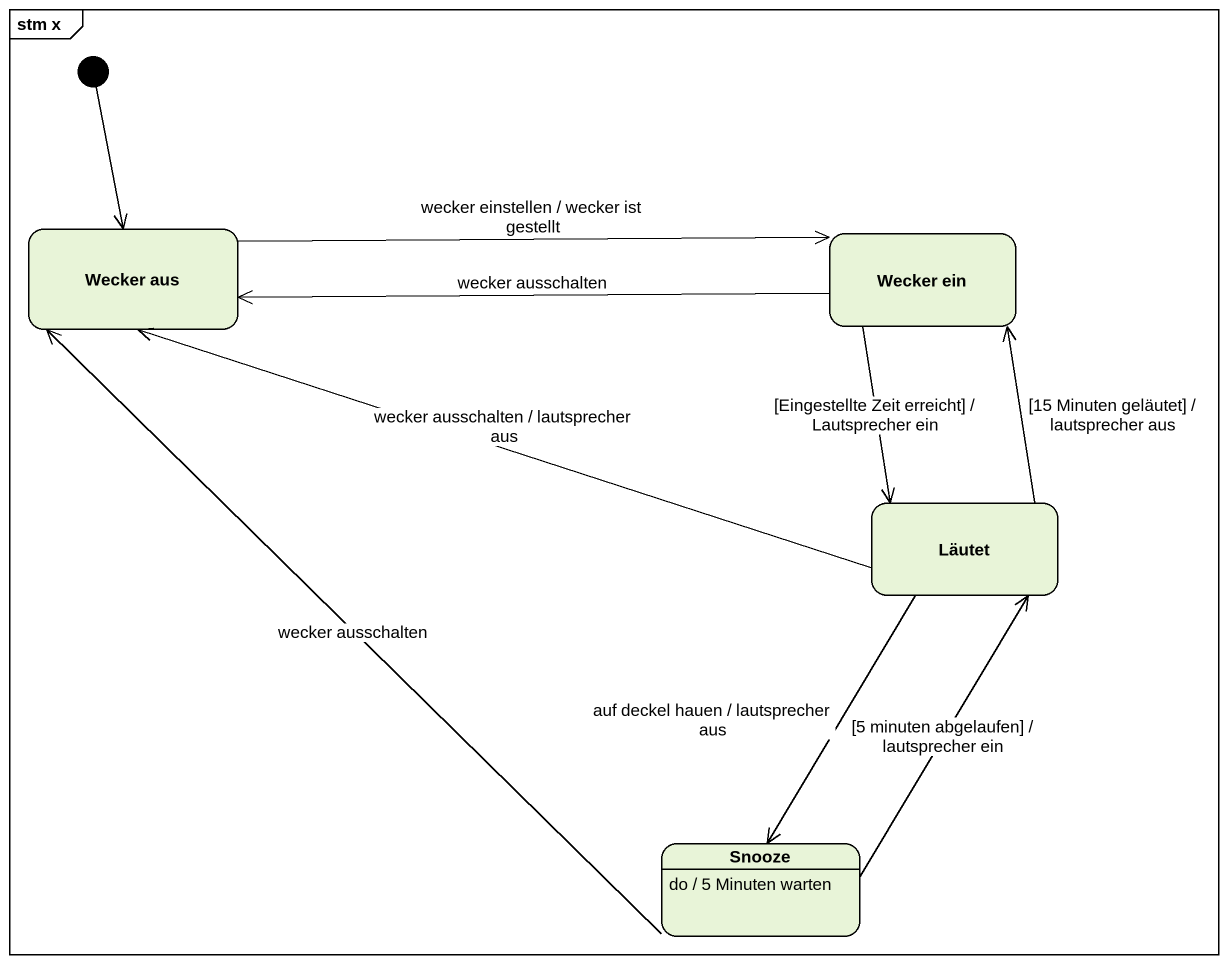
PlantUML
@startuml
mainframe stm x
hide empty description
state "Wecker aus" as Wecker_aus
state "Wecker ein" as Wecker_ein
state Läutet
state Snooze
Snooze : do / 5 Minuten warten
[*] --> Wecker_aus
Wecker_aus -right-> Wecker_ein : wecker einstellen / wecker ist gestellt
Wecker_ein -left-> Wecker_aus : wecker ausschalten
Wecker_ein --> Läutet : [Eingestellte Zeit erreicht] / Lautsprecher ein
Läutet -left-> Wecker_aus : wecker ausschalten / lautsprecher aus
Läutet -up-> Wecker_ein : [15 Minuten geläutet] / lautsprecher aus
Läutet --> Snooze : auf deckel hauen / lautsprecher aus
Snooze -up-> Wecker_aus : wecker ausschalten
Snooze -up-> Läutet : [5 minuten abgelaufen] / lautsprecher ein
@enduml
